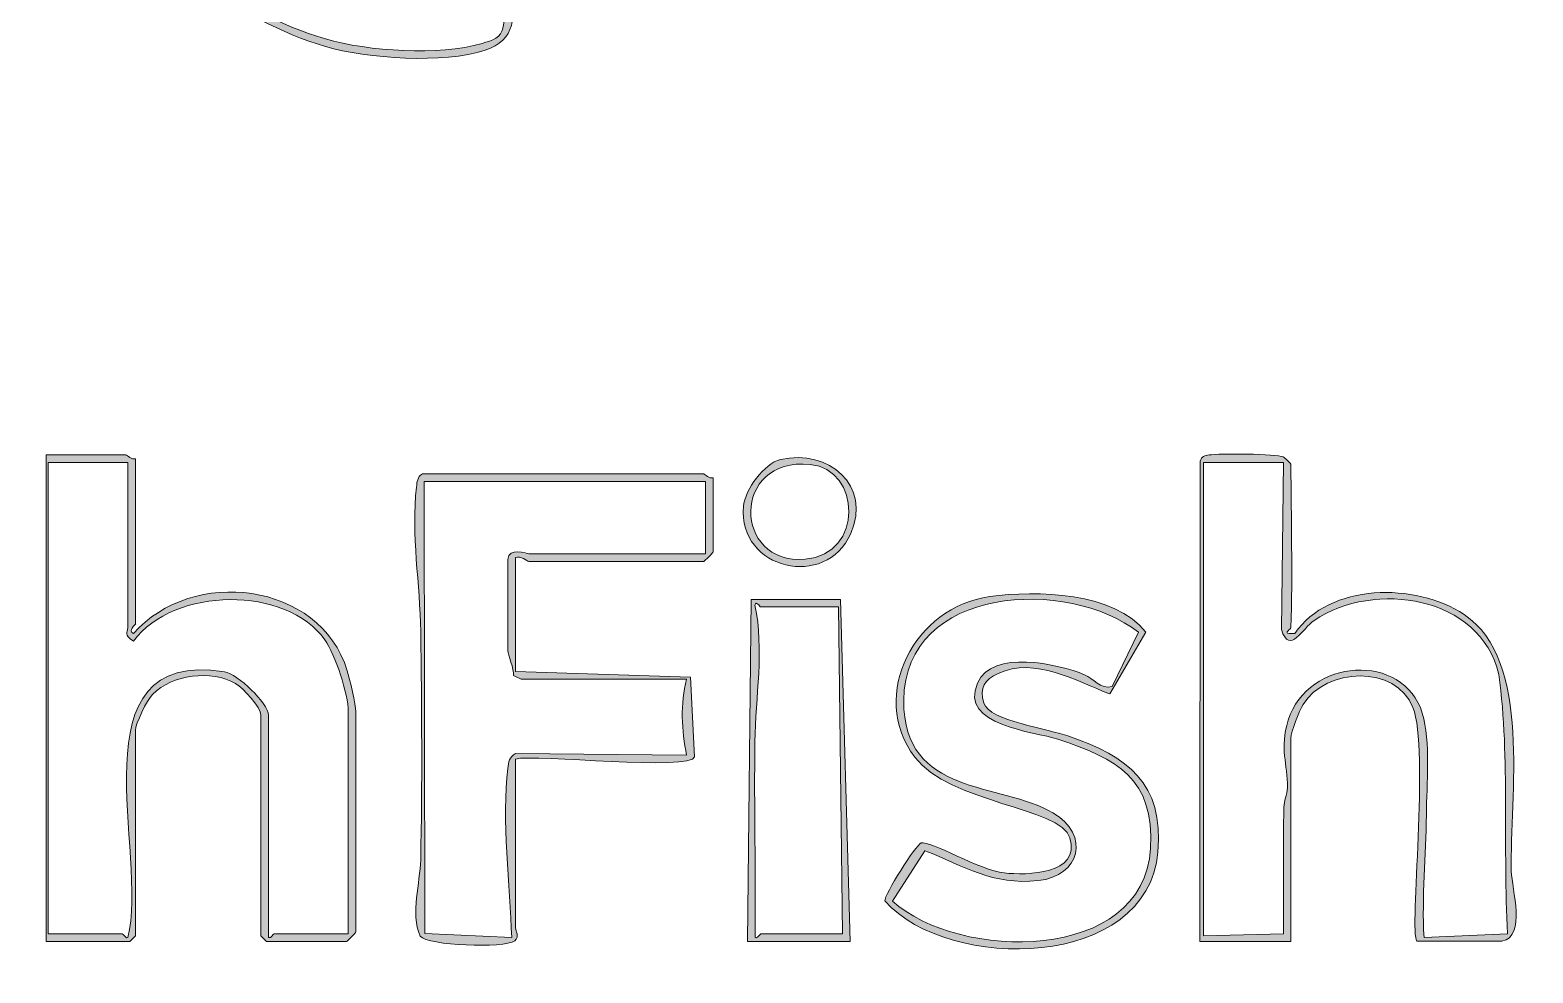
# Model space of a CAD drawing. Extents: x 638 to 1412, y 239 to 842.
# Drawn here: x 1016.3 to 1411.7, y 250.7 to 498.8 of the extents above; entities that cross this region are included whole.
import ezdxf

# ---------------------------------------------------------------- set-up
doc = ezdxf.new("R2010")
doc.units = 0
doc.header["$MEASUREMENT"] = 0
doc.layers.add('图层 1', color=7, linetype='Continuous', lineweight=0)

msp = doc.modelspace()

# ---------------------------------------------------------------- hatches: boundary and pattern name
at = {"layer": '图层 1', "true_color": 0x000000, "transparency": 33554687}
h = msp.add_hatch(color=18, dxfattribs=at)
h.dxf.hatch_style = 2
edge = h.paths.add_edge_path()
edge.add_spline(control_points=[(1154.74, 827.72), (1147.28, 835.75), (1113.79, 827.52), (1104.04, 824.44), (1077.71, 816.12), (1053.34, 801.86), (1032.3, 784.18), (964.93, 785.1), (898.14, 753.63), (854.49, 702.99), (849.96, 697.74), (837.49, 683.33), (836.23, 677.26), (832.26, 658.04), (856.76, 650.85), (865.93, 638.62), (865.93, 638.62), (818.5, 596), (818.5, 596), (809.4, 608.82), (790.06, 606.72), (778.51, 598.3), (769.79, 604.94), (758.58, 606.23), (748.48, 602), (745.35, 600.69), (739.78, 595.51), (738.29, 595.12), (736.64, 594.69), (731.57, 597.64), (728.51, 597.98), (696.85, 601.44), (683.53, 557.77), (676.51, 533.98), (670.32, 513.04), (667.61, 488.7), (656.81, 469.67), (653.54, 463.92), (641.11, 451.3), (646.5, 444.97), (651.7, 438.86), (662.18, 451.96), (664.82, 455.66), (679.29, 475.98), (680.98, 499.03), (687.29, 522.2), (693.2, 543.91), (702.23, 575.62), (724.94, 584.55), (731.56, 585.07), (722.52, 572.16), (721.55, 568.93), (719.94, 563.57), (718.03, 555.85), (726.42, 557.01), (735.7, 558.29), (744.82, 587.88), (758.57, 589.92), (760.65, 590.23), (768.42, 590.07), (767.9, 586.64), (767.77, 585.74), (760.15, 574.87), (758.83, 571.66), (756.75, 566.6), (754.69, 560.35), (757.15, 555.12), (768.79, 552.5), (771.02, 565.68), (776.19, 573.29), (783.35, 583.83), (799.22, 598.93), (809.93, 584.61), (801.05, 572.66), (786.33, 560.14), (788, 543.98), (793.15, 543.51), (796.24, 543.83), (799.99, 547.49), (806.54, 553.9), (813.89, 566.34), (820.49, 573.99), (838.22, 594.55), (866.95, 621.43), (888.53, 637.95), (894.95, 642.87), (905.87, 652.25), (914.38, 647.85), (915.63, 647.2), (921.23, 641.6), (921.88, 640.35), (925.55, 633.23), (920.79, 626.38), (916.52, 620.97), (892.24, 590.28), (857.53, 565.7), (839.83, 529.66), (834.1, 517.98), (825.16, 498.31), (821.23, 486.25), (818.5, 477.88), (820.82, 470.13), (830.95, 473.54), (850.26, 480.02), (878.77, 512.92), (892.73, 515.75), (903.68, 517.98), (917.5, 513.6), (911.18, 500.3), (905.36, 488.06), (865.7, 452.69), (853.48, 443.01), (822.98, 418.85), (808.41, 420.08), (772.78, 411.7), (761.63, 409.08), (754.17, 403.22), (745.01, 396.96), (746.39, 391.89), (753.02, 390.15), (753.02, 383.98), (760.95, 386.85), (765.85, 394.48), (774.45, 397.03), (790.1, 401.69), (806.71, 402.4), (823.21, 408.27), (851.75, 418.42), (902.13, 462.11), (919.41, 487.07), (932.02, 505.26), (930.62, 527.28), (905.24, 530.72), (880.54, 534.07), (866.17, 511.59), (847.99, 499.44), (846.93, 498.82), (845.37, 500.88), (845.21, 501.61), (844.46, 505.21), (860.85, 536.6), (864.19, 541.29), (874.79, 556.18), (892.08, 569.22), (903.5, 583.94), (941.06, 556.74), (987.97, 541.94), (1034.3, 539.77), (1050.31, 521.07), (1069.71, 503.52), (1093.99, 496.47), (1105.31, 493.18), (1123.83, 491.96), (1135.21, 495.28), (1138, 496.09), (1140.17, 496.64), (1140.76, 499.67), (1142.88, 510.51), (1138.25, 513.67), (1134.98, 522.46), (1132.84, 528.21), (1126.73, 551.11), (1129.93, 555.56), (1131.29, 557.45), (1157.23, 567.99), (1162.02, 570.46), (1188.16, 583.91), (1211.82, 602.32), (1232.63, 622.91), (1234.38, 623.23), (1244.26, 609.4), (1246.49, 606.97), (1265.8, 585.87), (1296.6, 560.36), (1324.79, 553.27), (1356.39, 545.32), (1338.89, 577.87), (1334.72, 592.19), (1321.29, 638.22), (1323.31, 667.36), (1335.51, 712.98), (1341.15, 734.09), (1357.93, 765.64), (1317.83, 750.65), (1284.46, 738.18), (1256.25, 709.47), (1232.5, 684), (1215.91, 702.1), (1198.69, 719.71), (1178.92, 734.39), (1174.31, 737.81), (1153.03, 750.61), (1151.57, 753.05), (1145.68, 762.91), (1148.13, 785.01), (1150.47, 796.01), (1152.14, 803.86), (1160.49, 821.54), (1154.74, 827.72)], knot_values=[0, 0, 0, 0, 1, 1, 1, 2, 2, 2, 3, 3, 3, 4, 4, 4, 5, 5, 5, 6, 6, 6, 7, 7, 7, 8, 8, 8, 9, 9, 9, 10, 10, 10, 11, 11, 11, 12, 12, 12, 13, 13, 13, 14, 14, 14, 15, 15, 15, 16, 16, 16, 17, 17, 17, 18, 18, 18, 19, 19, 19, 20, 20, 20, 21, 21, 21, 22, 22, 22, 23, 23, 23, 24, 24, 24, 25, 25, 25, 26, 26, 26, 27, 27, 27, 28, 28, 28, 29, 29, 29, 30, 30, 30, 31, 31, 31, 32, 32, 32, 33, 33, 33, 34, 34, 34, 35, 35, 35, 36, 36, 36, 37, 37, 37, 38, 38, 38, 39, 39, 39, 40, 40, 40, 41, 41, 41, 42, 42, 42, 43, 43, 43, 44, 44, 44, 45, 45, 45, 46, 46, 46, 47, 47, 47, 48, 48, 48, 49, 49, 49, 50, 50, 50, 51, 51, 51, 52, 52, 52, 53, 53, 53, 54, 54, 54, 55, 55, 55, 56, 56, 56, 57, 57, 57, 58, 58, 58, 59, 59, 59, 60, 60, 60, 61, 61, 61, 62, 62, 62, 63, 63, 63, 64, 64, 64, 65, 65, 65, 66, 66, 66, 66], degree=3, periodic=0)
edge = h.paths.add_edge_path()
edge.add_spline(control_points=[(1342.7, 753.67), (1343.63, 752.83), (1345.28, 749.35), (1345.57, 748.05), (1347.74, 738.35), (1334.17, 702.9), (1331.49, 689.99), (1324.35, 655.54), (1326.64, 626.58), (1336.5, 592.98), (1339.93, 581.32), (1356.67, 548.81), (1331.55, 549.95), (1320.95, 550.43), (1298.86, 562.11), (1289.48, 567.96), (1268.36, 581.12), (1248.38, 601.05), (1233.98, 620.97), (1233.98, 620.97), (1232.53, 620.96), (1232.53, 620.96), (1204.13, 591.81), (1169.21, 569.34), (1131.17, 554.81), (1129.72, 552.44), (1133.46, 533.81), (1134.49, 529.97), (1137.21, 519.86), (1151.97, 498.71), (1136.02, 493.46), (1125.06, 489.86), (1105.03, 491.27), (1093.99, 494.47), (1070.25, 501.36), (1049.72, 519.12), (1034.32, 537.79), (987.99, 539.96), (941.04, 554.75), (903.5, 581.94), (892.72, 567.72), (876.35, 555.57), (866.19, 541.29), (857.85, 529.58), (852.06, 514.4), (847.01, 500.98), (865.73, 512.73), (880.23, 536.11), (905.24, 532.72), (925.55, 529.97), (934.12, 514.1), (926.18, 495.3), (916.61, 472.64), (854.78, 419.95), (831.68, 409.81), (811.79, 401.08), (793.18, 401.17), (774.45, 395.03), (764.91, 391.91), (760.28, 383.24), (751.01, 381.97), (751.5, 388.65), (746.87, 392.06), (742.02, 395.48), (760.05, 416.13), (785.51, 413.82), (809.52, 420.96), (840.28, 430.11), (881.77, 466.39), (902.51, 490.97), (910.1, 499.95), (918.13, 513.96), (899.24, 514.71), (885.79, 515.24), (861.94, 490.56), (849.91, 482.57), (845.05, 479.33), (830.77, 470.34), (825.59, 471), (817.72, 472), (817.23, 480.11), (819.23, 486.25), (823.17, 498.32), (832.09, 517.98), (837.83, 529.66), (855.53, 565.7), (890.24, 590.28), (914.52, 620.97), (918.8, 626.38), (923.55, 633.22), (919.88, 640.35), (912.43, 654.82), (896.69, 642.27), (888.53, 635.95), (867.34, 619.57), (839.45, 593.72), (822.03, 573.45), (816.97, 567.57), (800.64, 543.66), (795.26, 542.22), (792.98, 541.61), (787.77, 541.8), (786.49, 543.97), (782.67, 550.46), (790.59, 561.96), (794.19, 567.29), (796.19, 570.26), (807.72, 583.47), (807.96, 584.54), (808.87, 588.59), (798.13, 588.15), (795.74, 587.74), (777.7, 584.65), (773.22, 554.67), (762.43, 553.02), (750.5, 551.2), (753.99, 564.77), (756.83, 571.66), (759.2, 577.44), (763.69, 582.18), (766, 587.97), (756.7, 589.4), (752.15, 585.43), (746.6, 578.88), (741.28, 572.59), (731.25, 549.22), (720.67, 555.91), (712.14, 561.3), (726.94, 581.87), (725.99, 582.98), (710.59, 578.68), (702.6, 561), (697.26, 547.23), (685.54, 517.03), (684.18, 474.9), (662.97, 450.51), (659.1, 446.06), (652.16, 438.79), (646.01, 443.49), (637.63, 449.9), (651.22, 463.36), (654.81, 469.67), (672.76, 501.26), (676.25, 586.78), (715.78, 598.7), (722.8, 600.82), (731.72, 601.19), (737.51, 596.14), (745.45, 604.36), (755.92, 607.66), (767.26, 605.74), (770.78, 605.15), (777.63, 600.35), (778.51, 600.3), (779.1, 600.27), (786.22, 604.71), (788.98, 605.5), (798.73, 608.28), (812.92, 607.49), (818.5, 597.98), (818.5, 597.98), (864, 638.49), (864, 638.49), (864.48, 640.4), (849.59, 650.17), (846.99, 652.47), (839.51, 659.07), (832.42, 665.38), (834.25, 676.24), (835.66, 684.68), (854.45, 705.66), (860.98, 712.51), (904.59, 758.24), (968.51, 787.33), (1032.3, 786.18), (1054.68, 807.4), (1121.31, 841.84), (1150.99, 831.47), (1166.64, 826.01), (1153.47, 803.54), (1151.45, 792.03), (1149.84, 782.85), (1148.5, 761.67), (1153.18, 753.66), (1153.97, 752.32), (1175.2, 739.15), (1178.92, 736.39), (1198.66, 721.73), (1216.02, 704.14), (1232.5, 686), (1255.29, 710.76), (1280.97, 736.46), (1312.33, 750.15), (1320.22, 753.6), (1335.41, 760.3), (1342.7, 753.67)], knot_values=[0, 0, 0, 0, 1, 1, 1, 2, 2, 2, 3, 3, 3, 4, 4, 4, 5, 5, 5, 6, 6, 6, 7, 7, 7, 8, 8, 8, 9, 9, 9, 10, 10, 10, 11, 11, 11, 12, 12, 12, 13, 13, 13, 14, 14, 14, 15, 15, 15, 16, 16, 16, 17, 17, 17, 18, 18, 18, 19, 19, 19, 20, 20, 20, 21, 21, 21, 22, 22, 22, 23, 23, 23, 24, 24, 24, 25, 25, 25, 26, 26, 26, 27, 27, 27, 28, 28, 28, 29, 29, 29, 30, 30, 30, 31, 31, 31, 32, 32, 32, 33, 33, 33, 34, 34, 34, 35, 35, 35, 36, 36, 36, 37, 37, 37, 38, 38, 38, 39, 39, 39, 40, 40, 40, 41, 41, 41, 42, 42, 42, 43, 43, 43, 44, 44, 44, 45, 45, 45, 46, 46, 46, 47, 47, 47, 48, 48, 48, 49, 49, 49, 50, 50, 50, 51, 51, 51, 52, 52, 52, 53, 53, 53, 54, 54, 54, 55, 55, 55, 56, 56, 56, 57, 57, 57, 58, 58, 58, 59, 59, 59, 60, 60, 60, 61, 61, 61, 62, 62, 62, 63, 63, 63, 64, 64, 64, 65, 65, 65, 65], degree=3, periodic=0)
h = msp.add_hatch(color=18, dxfattribs=at)
h.dxf.hatch_style = 2
edge = h.paths.add_edge_path()
edge.add_spline(control_points=[(1221.55, 384.51), (1200.55, 386.46), (1201.22, 357.97), (1220.16, 359.54), (1235.77, 360.84), (1234.79, 383.27), (1221.55, 384.51)], knot_values=[0, 0, 0, 0, 1, 1, 1, 2, 2, 2, 2], degree=3, periodic=0)
edge = h.paths.add_edge_path()
edge.add_spline(control_points=[(1213.71, 385.77), (1226.38, 388.64), (1237.75, 379), (1232.18, 366.29), (1225.71, 351.51), (1202.46, 356.73), (1203.96, 373.48), (1204.35, 377.81), (1209.44, 384.8), (1213.71, 385.77)], knot_values=[0, 0, 0, 0, 1, 1, 1, 2, 2, 2, 3, 3, 3, 3], degree=3, periodic=0)
h = msp.add_hatch(color=18, dxfattribs=at)
h.dxf.hatch_style = 2
edge = h.paths.add_edge_path()
edge.add_spline(control_points=[(1042, 384.98), (1042, 384.98), (1021, 384.98), (1021, 384.98), (1021, 384.98), (1021, 260.98), (1021, 260.98), (1021, 260.98), (1040.5, 260.98), (1040.5, 260.98), (1040.71, 260.98), (1041.6, 259.57), (1041.99, 259.97), (1047.68, 281.72), (1027.05, 336.32), (1067.45, 329.92), (1070.81, 329.39), (1079, 321.66), (1079, 318.48), (1079, 318.48), (1079, 259.98), (1079, 259.98), (1079.74, 259.71), (1080.2, 260.98), (1080.5, 260.98), (1080.5, 260.98), (1100, 260.98), (1100, 260.98), (1100, 260.98), (1100, 319.48), (1100, 319.48), (1100, 324.04), (1096.55, 334.42), (1093.84, 338.31), (1083.84, 352.64), (1054.08, 352.38), (1043.5, 338), (1040.75, 339.77), (1042, 340.2), (1042, 341.48), (1042, 341.48), (1042, 384.98), (1042, 384.98)], knot_values=[0, 0, 0, 0, 1, 1, 1, 2, 2, 2, 3, 3, 3, 4, 4, 4, 5, 5, 5, 6, 6, 6, 7, 7, 7, 8, 8, 8, 9, 9, 9, 10, 10, 10, 11, 11, 11, 12, 12, 12, 13, 13, 13, 14, 14, 14, 14], degree=3, periodic=0)
edge = h.paths.add_edge_path()
edge.add_spline(control_points=[(1044, 385.98), (1044, 385.98), (1044, 342.48), (1044, 342.48), (1044, 342.31), (1041.86, 340.73), (1043.5, 339.98), (1058.83, 357.56), (1092.52, 353.69), (1099.72, 330.2), (1100.33, 328.22), (1102, 321.05), (1102, 319.48), (1102, 319.48), (1102, 261.48), (1102, 261.48), (1102, 261.3), (1099.68, 258.98), (1099.5, 258.98), (1099.5, 258.98), (1078.5, 258.98), (1078.5, 258.98), (1078.5, 258.98), (1077, 260.48), (1077, 260.48), (1077, 260.48), (1077, 318.48), (1077, 318.48), (1077, 320.64), (1072.35, 325.67), (1070.35, 326.83), (1064.02, 330.52), (1053.61, 329.23), (1048.5, 323.98), (1046.99, 322.43), (1044, 316.25), (1044, 314.48), (1044, 314.48), (1044, 260.48), (1044, 260.48), (1044, 260.48), (1042.5, 258.98), (1042.5, 258.98), (1042.5, 258.98), (1020.5, 258.98), (1020.5, 258.98), (1020.5, 258.98), (1020.5, 386.98), (1020.5, 386.98), (1020.5, 386.98), (1041.5, 386.98), (1041.5, 386.98), (1041.83, 386.98), (1043.02, 385.65), (1044, 385.98)], knot_values=[0, 0, 0, 0, 1, 1, 1, 2, 2, 2, 3, 3, 3, 4, 4, 4, 5, 5, 5, 6, 6, 6, 7, 7, 7, 8, 8, 8, 9, 9, 9, 10, 10, 10, 11, 11, 11, 12, 12, 12, 13, 13, 13, 14, 14, 14, 15, 15, 15, 16, 16, 16, 17, 17, 17, 18, 18, 18, 18], degree=3, periodic=0)
h = msp.add_hatch(color=18, dxfattribs=at)
h.dxf.hatch_style = 2
edge = h.paths.add_edge_path()
edge.add_spline(control_points=[(1346, 384.98), (1346, 384.98), (1325, 384.98), (1325, 384.98), (1325, 384.98), (1324.99, 260.49), (1324.99, 260.49), (1324.99, 260.49), (1346.01, 260.97), (1346.01, 260.97), (1346.06, 272.08), (1345.9, 283.28), (1346.13, 294.35), (1346.16, 295.91), (1347, 297.52), (1347.05, 299.44), (1347.19, 305.73), (1344.92, 309.53), (1347.29, 317.19), (1352.4, 333.7), (1377.7, 335.15), (1382.56, 319.03), (1384.83, 311.52), (1383.67, 300.38), (1383.63, 292.31), (1383.57, 281.61), (1382.37, 270.73), (1383.01, 259.98), (1383.01, 259.98), (1405.01, 260.97), (1405.01, 260.97), (1403.69, 283.71), (1405.66, 306.61), (1402.73, 329.21), (1397.8, 349.97), (1369.96, 354.13), (1354.07, 343.42), (1351.17, 341.47), (1347.61, 334.22), (1345.49, 341.02), (1345.49, 341.02), (1346, 384.98), (1346, 384.98)], knot_values=[0, 0, 0, 0, 1, 1, 1, 2, 2, 2, 3, 3, 3, 4, 4, 4, 5, 5, 5, 6, 6, 6, 7, 7, 7, 8, 8, 8, 9, 9, 9, 10, 10, 10, 11, 11, 11, 12, 12, 12, 13, 13, 13, 14, 14, 14, 14], degree=3, periodic=0)
edge = h.paths.add_edge_path()
edge.add_spline(control_points=[(1348, 341.48), (1347.99, 341.23), (1346.1, 340.14), (1347.51, 339.97), (1347.51, 339.97), (1348.98, 339.99), (1348.98, 339.99), (1358.09, 353.27), (1380.72, 353.52), (1393.53, 345), (1411.66, 332.95), (1405.51, 297.22), (1405.96, 277.44), (1406.07, 272.73), (1410.05, 260.24), (1403.47, 259.01), (1403.47, 259.01), (1381.12, 259.09), (1381.12, 259.09), (1379.01, 261.49), (1384.5, 309.39), (1380.08, 320.56), (1375.61, 331.86), (1357.17, 331.06), (1351.17, 321.31), (1350.18, 319.69), (1348, 314), (1348, 312.48), (1348, 312.48), (1348, 258.98), (1348, 258.98), (1348, 258.98), (1324, 258.98), (1324, 258.98), (1324, 258.98), (1324.14, 385.34), (1324.14, 385.34), (1324.48, 386.64), (1325.36, 386.77), (1326.5, 386.98), (1328.96, 387.44), (1344.25, 387.28), (1345.99, 386.46), (1346.46, 386.24), (1348, 384.65), (1348, 384.48), (1348, 370.2), (1348.49, 355.74), (1348, 341.48)], knot_values=[0, 0, 0, 0, 1, 1, 1, 2, 2, 2, 3, 3, 3, 4, 4, 4, 5, 5, 5, 6, 6, 6, 7, 7, 7, 8, 8, 8, 9, 9, 9, 10, 10, 10, 11, 11, 11, 12, 12, 12, 13, 13, 13, 14, 14, 14, 15, 15, 15, 16, 16, 16, 16], degree=3, periodic=0)
h = msp.add_hatch(color=18, dxfattribs=at)
h.dxf.hatch_style = 2
edge = h.paths.add_edge_path()
edge.add_spline(control_points=[(1194, 379.98), (1194, 379.98), (1120, 379.98), (1120, 379.98), (1120, 379.98), (1120.11, 261.09), (1120.11, 261.09), (1120.11, 261.09), (1142.99, 259.98), (1142.99, 259.98), (1142.55, 273.45), (1140.34, 291.29), (1141.95, 304.52), (1142.16, 306.22), (1142.37, 307.49), (1143.95, 308.46), (1143.95, 308.46), (1189, 307.98), (1189, 307.98), (1187.73, 314.55), (1187.28, 321.49), (1188.99, 327.98), (1188.99, 327.98), (1145.5, 327.98), (1145.5, 327.98), (1145.5, 327.98), (1143.44, 328.92), (1143.44, 328.92), (1143.66, 330.74), (1142, 334.44), (1142, 335.48), (1142, 335.48), (1142, 359.48), (1142, 359.48), (1142, 362.87), (1147.15, 360.98), (1147.5, 360.98), (1147.5, 360.98), (1194, 360.98), (1194, 360.98), (1194, 360.98), (1194, 379.98), (1194, 379.98)], knot_values=[0, 0, 0, 0, 1, 1, 1, 2, 2, 2, 3, 3, 3, 4, 4, 4, 5, 5, 5, 6, 6, 6, 7, 7, 7, 8, 8, 8, 9, 9, 9, 10, 10, 10, 11, 11, 11, 12, 12, 12, 13, 13, 13, 14, 14, 14, 14], degree=3, periodic=0)
edge = h.paths.add_edge_path()
edge.add_spline(control_points=[(1196, 380.98), (1196, 380.98), (1196, 361.48), (1196, 361.48), (1196, 361.3), (1193.68, 358.98), (1193.5, 358.98), (1193.5, 358.98), (1147.5, 358.98), (1147.5, 358.98), (1147, 358.98), (1145.4, 360.56), (1144, 359.98), (1144, 359.98), (1144, 329.98), (1144, 329.98), (1144, 329.98), (1190.05, 328.52), (1190.05, 328.52), (1190.05, 328.52), (1191.07, 307.56), (1191.07, 307.56), (1190.55, 303.77), (1148.95, 308.29), (1144, 306.98), (1144, 306.98), (1144, 262.48), (1144, 262.48), (1144, 261.71), (1145.1, 260.36), (1143.82, 259.14), (1140.92, 257.12), (1120.92, 257.85), (1118.91, 260.38), (1116.29, 266.58), (1118.91, 274.24), (1119.04, 280.44), (1119.48, 300.37), (1119.31, 320.58), (1119.05, 340.53), (1118.89, 352.82), (1116.5, 366.16), (1117.95, 378.53), (1118.12, 379.99), (1118.08, 381.1), (1119.5, 381.98), (1119.5, 381.98), (1193.5, 381.98), (1193.5, 381.98), (1193.83, 381.98), (1195.02, 380.65), (1196, 380.98)], knot_values=[0, 0, 0, 0, 1, 1, 1, 2, 2, 2, 3, 3, 3, 4, 4, 4, 5, 5, 5, 6, 6, 6, 7, 7, 7, 8, 8, 8, 9, 9, 9, 10, 10, 10, 11, 11, 11, 12, 12, 12, 13, 13, 13, 14, 14, 14, 15, 15, 15, 16, 16, 16, 17, 17, 17, 17], degree=3, periodic=0)
h = msp.add_hatch(color=18, dxfattribs=at)
h.dxf.hatch_style = 2
edge = h.paths.add_edge_path()
edge.add_spline(control_points=[(1300.92, 326.05), (1300.92, 326.05), (1307.87, 340.34), (1307.87, 340.34), (1289.52, 354.75), (1246.32, 352.8), (1246.12, 322.37), (1245.95, 297.05), (1271.64, 300.94), (1285.36, 292.83), (1295.32, 286.95), (1292.56, 276.17), (1281.51, 274.98), (1269.49, 273.69), (1261.94, 278.83), (1251.7, 282.86), (1251.7, 282.86), (1243.15, 269.61), (1243.15, 269.61), (1260.37, 253.85), (1309.36, 253.07), (1311.04, 283.44), (1312.06, 301.99), (1302.31, 306.98), (1286.7, 312.17), (1280.34, 314.29), (1260.67, 315.64), (1265.53, 326.96), (1269.37, 335.93), (1286.8, 332), (1293.69, 329.16), (1295.99, 328.21), (1297.88, 325.28), (1300.92, 326.05)], knot_values=[0, 0, 0, 0, 1, 1, 1, 2, 2, 2, 3, 3, 3, 4, 4, 4, 5, 5, 5, 6, 6, 6, 7, 7, 7, 8, 8, 8, 9, 9, 9, 10, 10, 10, 11, 11, 11, 11], degree=3, periodic=0)
edge = h.paths.add_edge_path()
edge.add_spline(control_points=[(1268.76, 349.72), (1281.09, 351.38), (1301.57, 350.95), (1309.85, 340.33), (1309.85, 340.33), (1300.31, 324.1), (1300.31, 324.1), (1291.46, 327.53), (1280.64, 333.98), (1271, 329.48), (1267.42, 327.81), (1265.98, 325.81), (1267.21, 321.69), (1268.57, 317.09), (1284.47, 314.78), (1289.52, 313), (1305.09, 307.5), (1314.52, 300.77), (1312.99, 282.49), (1310.39, 251.57), (1258.02, 250.69), (1241.17, 269.62), (1240.88, 271.16), (1249.37, 284.45), (1250.68, 284.88), (1252.99, 285.63), (1266.37, 277.61), (1272.51, 276.99), (1278.59, 276.38), (1292.68, 276.49), (1289.83, 286.26), (1287.5, 294.25), (1258.13, 295.31), (1249.01, 307.49), (1236.73, 323.87), (1249.13, 347.07), (1268.76, 349.72)], knot_values=[0, 0, 0, 0, 1, 1, 1, 2, 2, 2, 3, 3, 3, 4, 4, 4, 5, 5, 5, 6, 6, 6, 7, 7, 7, 8, 8, 8, 9, 9, 9, 10, 10, 10, 11, 11, 11, 12, 12, 12, 12], degree=3, periodic=0)
h = msp.add_hatch(color=18, dxfattribs=at)
h.dxf.hatch_style = 2
edge = h.paths.add_edge_path()
edge.add_spline(control_points=[(1229, 346.98), (1229, 346.98), (1208.5, 346.98), (1208.5, 346.98), (1208.27, 346.98), (1207.17, 348.88), (1206.99, 347.47), (1209.44, 335.83), (1207.14, 323.17), (1206.97, 311.54), (1206.73, 294.36), (1207.21, 277.15), (1207.01, 259.98), (1207.37, 259.48), (1208.29, 260.98), (1208.5, 260.98), (1208.5, 260.98), (1230, 260.98), (1230, 260.98), (1230, 260.98), (1229, 346.98), (1229, 346.98)], knot_values=[0, 0, 0, 0, 1, 1, 1, 2, 2, 2, 3, 3, 3, 4, 4, 4, 5, 5, 5, 6, 6, 6, 7, 7, 7, 7], degree=3, periodic=0)
edge = h.paths.add_edge_path()
edge.add_spline(control_points=[(1232, 258.98), (1232, 258.98), (1205, 258.98), (1205, 258.98), (1205, 258.98), (1206, 348.98), (1206, 348.98), (1206, 348.98), (1229.5, 348.98), (1229.5, 348.98), (1229.5, 348.98), (1232, 258.98), (1232, 258.98)], knot_values=[0, 0, 0, 0, 1, 1, 1, 2, 2, 2, 3, 3, 3, 4, 4, 4, 4], degree=3, periodic=0)

# ---------------------------------------------------------------- linework, layer by layer
at = {"layer": '图层 1'}
for points, knots in [([(1342.7, 753.67), (1343.63, 752.83), (1345.28, 749.35), (1345.57, 748.05), (1347.74, 738.35), (1334.17, 702.9), (1331.49, 689.99), (1324.35, 655.54), (1326.64, 626.58), (1336.5, 592.98), (1339.93, 581.32), (1356.67, 548.81), (1331.55, 549.95), (1320.95, 550.43), (1298.86, 562.11), (1289.48, 567.96), (1268.36, 581.12), (1248.38, 601.05), (1233.98, 620.97), (1233.98, 620.97), (1232.53, 620.96), (1232.53, 620.96), (1204.13, 591.81), (1169.21, 569.34), (1131.17, 554.81), (1129.72, 552.44), (1133.46, 533.81), (1134.49, 529.97), (1137.21, 519.86), (1151.97, 498.71), (1136.02, 493.46), (1125.06, 489.86), (1105.03, 491.27), (1093.99, 494.47), (1070.25, 501.36), (1049.72, 519.12), (1034.32, 537.79), (987.99, 539.96), (941.04, 554.75), (903.5, 581.94), (892.72, 567.72), (876.35, 555.57), (866.19, 541.29), (857.85, 529.58), (852.06, 514.4), (847.01, 500.98), (865.73, 512.73), (880.23, 536.11), (905.24, 532.72), (925.55, 529.97), (934.12, 514.1), (926.18, 495.3), (916.61, 472.64), (854.78, 419.95), (831.68, 409.81), (811.79, 401.08), (793.18, 401.17), (774.45, 395.03), (764.91, 391.91), (760.28, 383.24), (751.01, 381.97), (751.5, 388.65), (746.87, 392.06), (742.02, 395.48), (760.05, 416.13), (785.51, 413.82), (809.52, 420.96), (840.28, 430.11), (881.77, 466.39), (902.51, 490.97), (910.1, 499.95), (918.13, 513.96), (899.24, 514.71), (885.79, 515.24), (861.94, 490.56), (849.91, 482.57), (845.05, 479.33), (830.77, 470.34), (825.59, 471), (817.72, 472), (817.23, 480.11), (819.23, 486.25), (823.17, 498.32), (832.09, 517.98), (837.83, 529.66), (855.53, 565.7), (890.24, 590.28), (914.52, 620.97), (918.8, 626.38), (923.55, 633.22), (919.88, 640.35), (912.43, 654.82), (896.69, 642.27), (888.53, 635.95), (867.34, 619.57), (839.45, 593.72), (822.03, 573.45), (816.97, 567.57), (800.64, 543.66), (795.26, 542.22), (792.98, 541.61), (787.77, 541.8), (786.49, 543.97), (782.67, 550.46), (790.59, 561.96), (794.19, 567.29), (796.19, 570.26), (807.72, 583.47), (807.96, 584.54), (808.87, 588.59), (798.13, 588.15), (795.74, 587.74), (777.7, 584.65), (773.22, 554.67), (762.43, 553.02), (750.5, 551.2), (753.99, 564.77), (756.83, 571.66), (759.2, 577.44), (763.69, 582.18), (766, 587.97), (756.7, 589.4), (752.15, 585.43), (746.6, 578.88), (741.28, 572.59), (731.25, 549.22), (720.67, 555.91), (712.14, 561.3), (726.94, 581.87), (725.99, 582.98), (710.59, 578.68), (702.6, 561), (697.26, 547.23), (685.54, 517.03), (684.18, 474.9), (662.97, 450.51), (659.1, 446.06), (652.16, 438.79), (646.01, 443.49), (637.63, 449.9), (651.22, 463.36), (654.81, 469.67), (672.76, 501.26), (676.25, 586.78), (715.78, 598.7), (722.8, 600.82), (731.72, 601.19), (737.51, 596.14), (745.45, 604.36), (755.92, 607.66), (767.26, 605.74), (770.78, 605.15), (777.63, 600.35), (778.51, 600.3), (779.1, 600.27), (786.22, 604.71), (788.98, 605.5), (798.73, 608.28), (812.92, 607.49), (818.5, 597.98), (818.5, 597.98), (864, 638.49), (864, 638.49), (864.48, 640.4), (849.59, 650.17), (846.99, 652.47), (839.51, 659.07), (832.42, 665.38), (834.25, 676.24), (835.66, 684.68), (854.45, 705.66), (860.98, 712.51), (904.59, 758.24), (968.51, 787.33), (1032.3, 786.18), (1054.68, 807.4), (1121.31, 841.84), (1150.99, 831.47), (1166.64, 826.01), (1153.47, 803.54), (1151.45, 792.03), (1149.84, 782.85), (1148.5, 761.67), (1153.18, 753.66), (1153.97, 752.32), (1175.2, 739.15), (1178.92, 736.39), (1198.66, 721.73), (1216.02, 704.14), (1232.5, 686), (1255.29, 710.76), (1280.97, 736.46), (1312.33, 750.15), (1320.22, 753.6), (1335.41, 760.3), (1342.7, 753.67)], [0, 0, 0, 0, 1, 1, 1, 2, 2, 2, 3, 3, 3, 4, 4, 4, 5, 5, 5, 6, 6, 6, 7, 7, 7, 8, 8, 8, 9, 9, 9, 10, 10, 10, 11, 11, 11, 12, 12, 12, 13, 13, 13, 14, 14, 14, 15, 15, 15, 16, 16, 16, 17, 17, 17, 18, 18, 18, 19, 19, 19, 20, 20, 20, 21, 21, 21, 22, 22, 22, 23, 23, 23, 24, 24, 24, 25, 25, 25, 26, 26, 26, 27, 27, 27, 28, 28, 28, 29, 29, 29, 30, 30, 30, 31, 31, 31, 32, 32, 32, 33, 33, 33, 34, 34, 34, 35, 35, 35, 36, 36, 36, 37, 37, 37, 38, 38, 38, 39, 39, 39, 40, 40, 40, 41, 41, 41, 42, 42, 42, 43, 43, 43, 44, 44, 44, 45, 45, 45, 46, 46, 46, 47, 47, 47, 48, 48, 48, 49, 49, 49, 50, 50, 50, 51, 51, 51, 52, 52, 52, 53, 53, 53, 54, 54, 54, 55, 55, 55, 56, 56, 56, 57, 57, 57, 58, 58, 58, 59, 59, 59, 60, 60, 60, 61, 61, 61, 62, 62, 62, 63, 63, 63, 64, 64, 64, 65, 65, 65, 65]), ([(1154.74, 827.72), (1147.28, 835.75), (1113.79, 827.52), (1104.04, 824.44), (1077.71, 816.12), (1053.34, 801.86), (1032.3, 784.18), (964.93, 785.1), (898.14, 753.63), (854.49, 702.99), (849.96, 697.74), (837.49, 683.33), (836.23, 677.26), (832.26, 658.04), (856.76, 650.85), (865.93, 638.62), (865.93, 638.62), (818.5, 596), (818.5, 596), (809.4, 608.82), (790.06, 606.72), (778.51, 598.3), (769.79, 604.94), (758.58, 606.23), (748.48, 602), (745.35, 600.69), (739.78, 595.51), (738.29, 595.12), (736.64, 594.69), (731.57, 597.64), (728.51, 597.98), (696.85, 601.44), (683.53, 557.77), (676.51, 533.98), (670.32, 513.04), (667.61, 488.7), (656.81, 469.67), (653.54, 463.92), (641.11, 451.3), (646.5, 444.97), (651.7, 438.86), (662.18, 451.96), (664.82, 455.66), (679.29, 475.98), (680.98, 499.03), (687.29, 522.2), (693.2, 543.91), (702.23, 575.62), (724.94, 584.55), (731.56, 585.07), (722.52, 572.16), (721.55, 568.93), (719.94, 563.57), (718.03, 555.85), (726.42, 557.01), (735.7, 558.29), (744.82, 587.88), (758.57, 589.92), (760.65, 590.23), (768.42, 590.07), (767.9, 586.64), (767.77, 585.74), (760.15, 574.87), (758.83, 571.66), (756.75, 566.6), (754.69, 560.35), (757.15, 555.12), (768.79, 552.5), (771.02, 565.68), (776.19, 573.29), (783.35, 583.83), (799.22, 598.93), (809.93, 584.61), (801.05, 572.66), (786.33, 560.14), (788, 543.98), (793.15, 543.51), (796.24, 543.83), (799.99, 547.49), (806.54, 553.9), (813.89, 566.34), (820.49, 573.99), (838.22, 594.55), (866.95, 621.43), (888.53, 637.95), (894.95, 642.87), (905.87, 652.25), (914.38, 647.85), (915.63, 647.2), (921.23, 641.6), (921.88, 640.35), (925.55, 633.23), (920.79, 626.38), (916.52, 620.97), (892.24, 590.28), (857.53, 565.7), (839.83, 529.66), (834.1, 517.98), (825.16, 498.31), (821.23, 486.25), (818.5, 477.88), (820.82, 470.13), (830.95, 473.54), (850.26, 480.02), (878.77, 512.92), (892.73, 515.75), (903.68, 517.98), (917.5, 513.6), (911.18, 500.3), (905.36, 488.06), (865.7, 452.69), (853.48, 443.01), (822.98, 418.85), (808.41, 420.08), (772.78, 411.7), (761.63, 409.08), (754.17, 403.22), (745.01, 396.96), (746.39, 391.89), (753.02, 390.15), (753.02, 383.98), (760.95, 386.85), (765.85, 394.48), (774.45, 397.03), (790.1, 401.69), (806.71, 402.4), (823.21, 408.27), (851.75, 418.42), (902.13, 462.11), (919.41, 487.07), (932.02, 505.26), (930.62, 527.28), (905.24, 530.72), (880.54, 534.07), (866.17, 511.59), (847.99, 499.44), (846.93, 498.82), (845.37, 500.88), (845.21, 501.61), (844.46, 505.21), (860.85, 536.6), (864.19, 541.29), (874.79, 556.18), (892.08, 569.22), (903.5, 583.94), (941.06, 556.74), (987.97, 541.94), (1034.3, 539.77), (1050.31, 521.07), (1069.71, 503.52), (1093.99, 496.47), (1105.31, 493.18), (1123.83, 491.96), (1135.21, 495.28), (1138, 496.09), (1140.17, 496.64), (1140.76, 499.67), (1142.88, 510.51), (1138.25, 513.67), (1134.98, 522.46), (1132.84, 528.21), (1126.73, 551.11), (1129.93, 555.56), (1131.29, 557.45), (1157.23, 567.99), (1162.02, 570.46), (1188.16, 583.91), (1211.82, 602.32), (1232.63, 622.91), (1234.38, 623.23), (1244.26, 609.4), (1246.49, 606.97), (1265.8, 585.87), (1296.6, 560.36), (1324.79, 553.27), (1356.39, 545.32), (1338.89, 577.87), (1334.72, 592.19), (1321.29, 638.22), (1323.31, 667.36), (1335.51, 712.98), (1341.15, 734.09), (1357.93, 765.64), (1317.83, 750.65), (1284.46, 738.18), (1256.25, 709.47), (1232.5, 684), (1215.91, 702.1), (1198.69, 719.71), (1178.92, 734.39), (1174.31, 737.81), (1153.03, 750.61), (1151.57, 753.05), (1145.68, 762.91), (1148.13, 785.01), (1150.47, 796.01), (1152.14, 803.86), (1160.49, 821.54), (1154.74, 827.72)], [0, 0, 0, 0, 1, 1, 1, 2, 2, 2, 3, 3, 3, 4, 4, 4, 5, 5, 5, 6, 6, 6, 7, 7, 7, 8, 8, 8, 9, 9, 9, 10, 10, 10, 11, 11, 11, 12, 12, 12, 13, 13, 13, 14, 14, 14, 15, 15, 15, 16, 16, 16, 17, 17, 17, 18, 18, 18, 19, 19, 19, 20, 20, 20, 21, 21, 21, 22, 22, 22, 23, 23, 23, 24, 24, 24, 25, 25, 25, 26, 26, 26, 27, 27, 27, 28, 28, 28, 29, 29, 29, 30, 30, 30, 31, 31, 31, 32, 32, 32, 33, 33, 33, 34, 34, 34, 35, 35, 35, 36, 36, 36, 37, 37, 37, 38, 38, 38, 39, 39, 39, 40, 40, 40, 41, 41, 41, 42, 42, 42, 43, 43, 43, 44, 44, 44, 45, 45, 45, 46, 46, 46, 47, 47, 47, 48, 48, 48, 49, 49, 49, 50, 50, 50, 51, 51, 51, 52, 52, 52, 53, 53, 53, 54, 54, 54, 55, 55, 55, 56, 56, 56, 57, 57, 57, 58, 58, 58, 59, 59, 59, 60, 60, 60, 61, 61, 61, 62, 62, 62, 63, 63, 63, 64, 64, 64, 65, 65, 65, 66, 66, 66, 66]), ([(1213.71, 385.77), (1226.38, 388.64), (1237.75, 379), (1232.18, 366.29), (1225.71, 351.51), (1202.46, 356.73), (1203.96, 373.48), (1204.35, 377.81), (1209.44, 384.8), (1213.71, 385.77)], [0, 0, 0, 0, 1, 1, 1, 2, 2, 2, 3, 3, 3, 3]), ([(1044, 385.98), (1044, 385.98), (1044, 342.48), (1044, 342.48), (1044, 342.31), (1041.86, 340.73), (1043.5, 339.98), (1058.83, 357.56), (1092.52, 353.69), (1099.72, 330.2), (1100.33, 328.22), (1102, 321.05), (1102, 319.48), (1102, 319.48), (1102, 261.48), (1102, 261.48), (1102, 261.3), (1099.68, 258.98), (1099.5, 258.98), (1099.5, 258.98), (1078.5, 258.98), (1078.5, 258.98), (1078.5, 258.98), (1077, 260.48), (1077, 260.48), (1077, 260.48), (1077, 318.48), (1077, 318.48), (1077, 320.64), (1072.35, 325.67), (1070.35, 326.83), (1064.02, 330.52), (1053.61, 329.23), (1048.5, 323.98), (1046.99, 322.43), (1044, 316.25), (1044, 314.48), (1044, 314.48), (1044, 260.48), (1044, 260.48), (1044, 260.48), (1042.5, 258.98), (1042.5, 258.98), (1042.5, 258.98), (1020.5, 258.98), (1020.5, 258.98), (1020.5, 258.98), (1020.5, 386.98), (1020.5, 386.98), (1020.5, 386.98), (1041.5, 386.98), (1041.5, 386.98), (1041.83, 386.98), (1043.02, 385.65), (1044, 385.98)], [0, 0, 0, 0, 1, 1, 1, 2, 2, 2, 3, 3, 3, 4, 4, 4, 5, 5, 5, 6, 6, 6, 7, 7, 7, 8, 8, 8, 9, 9, 9, 10, 10, 10, 11, 11, 11, 12, 12, 12, 13, 13, 13, 14, 14, 14, 15, 15, 15, 16, 16, 16, 17, 17, 17, 18, 18, 18, 18]), ([(1042, 384.98), (1042, 384.98), (1021, 384.98), (1021, 384.98), (1021, 384.98), (1021, 260.98), (1021, 260.98), (1021, 260.98), (1040.5, 260.98), (1040.5, 260.98), (1040.71, 260.98), (1041.6, 259.57), (1041.99, 259.97), (1047.68, 281.72), (1027.05, 336.32), (1067.45, 329.92), (1070.81, 329.39), (1079, 321.66), (1079, 318.48), (1079, 318.48), (1079, 259.98), (1079, 259.98), (1079.74, 259.71), (1080.2, 260.98), (1080.5, 260.98), (1080.5, 260.98), (1100, 260.98), (1100, 260.98), (1100, 260.98), (1100, 319.48), (1100, 319.48), (1100, 324.04), (1096.55, 334.42), (1093.84, 338.31), (1083.84, 352.64), (1054.08, 352.38), (1043.5, 338), (1040.75, 339.77), (1042, 340.2), (1042, 341.48), (1042, 341.48), (1042, 384.98), (1042, 384.98)], [0, 0, 0, 0, 1, 1, 1, 2, 2, 2, 3, 3, 3, 4, 4, 4, 5, 5, 5, 6, 6, 6, 7, 7, 7, 8, 8, 8, 9, 9, 9, 10, 10, 10, 11, 11, 11, 12, 12, 12, 13, 13, 13, 14, 14, 14, 14]), ([(1221.55, 384.51), (1200.55, 386.46), (1201.22, 357.97), (1220.16, 359.54), (1235.77, 360.84), (1234.79, 383.27), (1221.55, 384.51)], [0, 0, 0, 0, 1, 1, 1, 2, 2, 2, 2]), ([(1348, 341.48), (1347.99, 341.23), (1346.1, 340.14), (1347.51, 339.97), (1347.51, 339.97), (1348.98, 339.99), (1348.98, 339.99), (1358.09, 353.27), (1380.72, 353.52), (1393.53, 345), (1411.66, 332.95), (1405.51, 297.22), (1405.96, 277.44), (1406.07, 272.73), (1410.05, 260.24), (1403.47, 259.01), (1403.47, 259.01), (1381.12, 259.09), (1381.12, 259.09), (1379.01, 261.49), (1384.5, 309.39), (1380.08, 320.56), (1375.61, 331.86), (1357.17, 331.06), (1351.17, 321.31), (1350.18, 319.69), (1348, 314), (1348, 312.48), (1348, 312.48), (1348, 258.98), (1348, 258.98), (1348, 258.98), (1324, 258.98), (1324, 258.98), (1324, 258.98), (1324.14, 385.34), (1324.14, 385.34), (1324.48, 386.64), (1325.36, 386.77), (1326.5, 386.98), (1328.96, 387.44), (1344.25, 387.28), (1345.99, 386.46), (1346.46, 386.24), (1348, 384.65), (1348, 384.48), (1348, 370.2), (1348.49, 355.74), (1348, 341.48)], [0, 0, 0, 0, 1, 1, 1, 2, 2, 2, 3, 3, 3, 4, 4, 4, 5, 5, 5, 6, 6, 6, 7, 7, 7, 8, 8, 8, 9, 9, 9, 10, 10, 10, 11, 11, 11, 12, 12, 12, 13, 13, 13, 14, 14, 14, 15, 15, 15, 16, 16, 16, 16]), ([(1346, 384.98), (1346, 384.98), (1325, 384.98), (1325, 384.98), (1325, 384.98), (1324.99, 260.49), (1324.99, 260.49), (1324.99, 260.49), (1346.01, 260.97), (1346.01, 260.97), (1346.06, 272.08), (1345.9, 283.28), (1346.13, 294.35), (1346.16, 295.91), (1347, 297.52), (1347.05, 299.44), (1347.19, 305.73), (1344.92, 309.53), (1347.29, 317.19), (1352.4, 333.7), (1377.7, 335.15), (1382.56, 319.03), (1384.83, 311.52), (1383.67, 300.38), (1383.63, 292.31), (1383.57, 281.61), (1382.37, 270.73), (1383.01, 259.98), (1383.01, 259.98), (1405.01, 260.97), (1405.01, 260.97), (1403.69, 283.71), (1405.66, 306.61), (1402.73, 329.21), (1397.8, 349.97), (1369.96, 354.13), (1354.07, 343.42), (1351.17, 341.47), (1347.61, 334.22), (1345.49, 341.02), (1345.49, 341.02), (1346, 384.98), (1346, 384.98)], [0, 0, 0, 0, 1, 1, 1, 2, 2, 2, 3, 3, 3, 4, 4, 4, 5, 5, 5, 6, 6, 6, 7, 7, 7, 8, 8, 8, 9, 9, 9, 10, 10, 10, 11, 11, 11, 12, 12, 12, 13, 13, 13, 14, 14, 14, 14]), ([(1196, 380.98), (1196, 380.98), (1196, 361.48), (1196, 361.48), (1196, 361.3), (1193.68, 358.98), (1193.5, 358.98), (1193.5, 358.98), (1147.5, 358.98), (1147.5, 358.98), (1147, 358.98), (1145.4, 360.56), (1144, 359.98), (1144, 359.98), (1144, 329.98), (1144, 329.98), (1144, 329.98), (1190.05, 328.52), (1190.05, 328.52), (1190.05, 328.52), (1191.07, 307.56), (1191.07, 307.56), (1190.55, 303.77), (1148.95, 308.29), (1144, 306.98), (1144, 306.98), (1144, 262.48), (1144, 262.48), (1144, 261.71), (1145.1, 260.36), (1143.82, 259.14), (1140.92, 257.12), (1120.92, 257.85), (1118.91, 260.38), (1116.29, 266.58), (1118.91, 274.24), (1119.04, 280.44), (1119.48, 300.37), (1119.31, 320.58), (1119.05, 340.53), (1118.89, 352.82), (1116.5, 366.16), (1117.95, 378.53), (1118.12, 379.99), (1118.08, 381.1), (1119.5, 381.98), (1119.5, 381.98), (1193.5, 381.98), (1193.5, 381.98), (1193.83, 381.98), (1195.02, 380.65), (1196, 380.98)], [0, 0, 0, 0, 1, 1, 1, 2, 2, 2, 3, 3, 3, 4, 4, 4, 5, 5, 5, 6, 6, 6, 7, 7, 7, 8, 8, 8, 9, 9, 9, 10, 10, 10, 11, 11, 11, 12, 12, 12, 13, 13, 13, 14, 14, 14, 15, 15, 15, 16, 16, 16, 17, 17, 17, 17]), ([(1194, 379.98), (1194, 379.98), (1120, 379.98), (1120, 379.98), (1120, 379.98), (1120.11, 261.09), (1120.11, 261.09), (1120.11, 261.09), (1142.99, 259.98), (1142.99, 259.98), (1142.55, 273.45), (1140.34, 291.29), (1141.95, 304.52), (1142.16, 306.22), (1142.37, 307.49), (1143.95, 308.46), (1143.95, 308.46), (1189, 307.98), (1189, 307.98), (1187.73, 314.55), (1187.28, 321.49), (1188.99, 327.98), (1188.99, 327.98), (1145.5, 327.98), (1145.5, 327.98), (1145.5, 327.98), (1143.44, 328.92), (1143.44, 328.92), (1143.66, 330.74), (1142, 334.44), (1142, 335.48), (1142, 335.48), (1142, 359.48), (1142, 359.48), (1142, 362.87), (1147.15, 360.98), (1147.5, 360.98), (1147.5, 360.98), (1194, 360.98), (1194, 360.98), (1194, 360.98), (1194, 379.98), (1194, 379.98)], [0, 0, 0, 0, 1, 1, 1, 2, 2, 2, 3, 3, 3, 4, 4, 4, 5, 5, 5, 6, 6, 6, 7, 7, 7, 8, 8, 8, 9, 9, 9, 10, 10, 10, 11, 11, 11, 12, 12, 12, 13, 13, 13, 14, 14, 14, 14]), ([(1300.92, 326.05), (1300.92, 326.05), (1307.87, 340.34), (1307.87, 340.34), (1289.52, 354.75), (1246.32, 352.8), (1246.12, 322.37), (1245.95, 297.05), (1271.64, 300.94), (1285.36, 292.83), (1295.32, 286.95), (1292.56, 276.17), (1281.51, 274.98), (1269.49, 273.69), (1261.94, 278.83), (1251.7, 282.86), (1251.7, 282.86), (1243.15, 269.61), (1243.15, 269.61), (1260.37, 253.85), (1309.36, 253.07), (1311.04, 283.44), (1312.06, 301.99), (1302.31, 306.98), (1286.7, 312.17), (1280.34, 314.29), (1260.67, 315.64), (1265.53, 326.96), (1269.37, 335.93), (1286.8, 332), (1293.69, 329.16), (1295.99, 328.21), (1297.88, 325.28), (1300.92, 326.05)], [0, 0, 0, 0, 1, 1, 1, 2, 2, 2, 3, 3, 3, 4, 4, 4, 5, 5, 5, 6, 6, 6, 7, 7, 7, 8, 8, 8, 9, 9, 9, 10, 10, 10, 11, 11, 11, 11]), ([(1232, 258.98), (1232, 258.98), (1205, 258.98), (1205, 258.98), (1205, 258.98), (1206, 348.98), (1206, 348.98), (1206, 348.98), (1229.5, 348.98), (1229.5, 348.98), (1229.5, 348.98), (1232, 258.98), (1232, 258.98)], [0, 0, 0, 0, 1, 1, 1, 2, 2, 2, 3, 3, 3, 4, 4, 4, 4]), ([(1229, 346.98), (1229, 346.98), (1208.5, 346.98), (1208.5, 346.98), (1208.27, 346.98), (1207.17, 348.88), (1206.99, 347.47), (1209.44, 335.83), (1207.14, 323.17), (1206.97, 311.54), (1206.73, 294.36), (1207.21, 277.15), (1207.01, 259.98), (1207.37, 259.48), (1208.29, 260.98), (1208.5, 260.98), (1208.5, 260.98), (1230, 260.98), (1230, 260.98), (1230, 260.98), (1229, 346.98), (1229, 346.98)], [0, 0, 0, 0, 1, 1, 1, 2, 2, 2, 3, 3, 3, 4, 4, 4, 5, 5, 5, 6, 6, 6, 7, 7, 7, 7]), ([(1268.76, 349.72), (1281.09, 351.38), (1301.57, 350.95), (1309.85, 340.33), (1309.85, 340.33), (1300.31, 324.1), (1300.31, 324.1), (1291.46, 327.53), (1280.64, 333.98), (1271, 329.48), (1267.42, 327.81), (1265.98, 325.81), (1267.21, 321.69), (1268.57, 317.09), (1284.47, 314.78), (1289.52, 313), (1305.09, 307.5), (1314.52, 300.77), (1312.99, 282.49), (1310.39, 251.57), (1258.02, 250.69), (1241.17, 269.62), (1240.88, 271.16), (1249.37, 284.45), (1250.68, 284.88), (1252.99, 285.63), (1266.37, 277.61), (1272.51, 276.99), (1278.59, 276.38), (1292.68, 276.49), (1289.83, 286.26), (1287.5, 294.25), (1258.13, 295.31), (1249.01, 307.49), (1236.73, 323.87), (1249.13, 347.07), (1268.76, 349.72)], [0, 0, 0, 0, 1, 1, 1, 2, 2, 2, 3, 3, 3, 4, 4, 4, 5, 5, 5, 6, 6, 6, 7, 7, 7, 8, 8, 8, 9, 9, 9, 10, 10, 10, 11, 11, 11, 12, 12, 12, 12])]:
    msp.add_open_spline(points, degree=3, knots=knots, dxfattribs=at)

doc.saveas('drawing.dxf')
